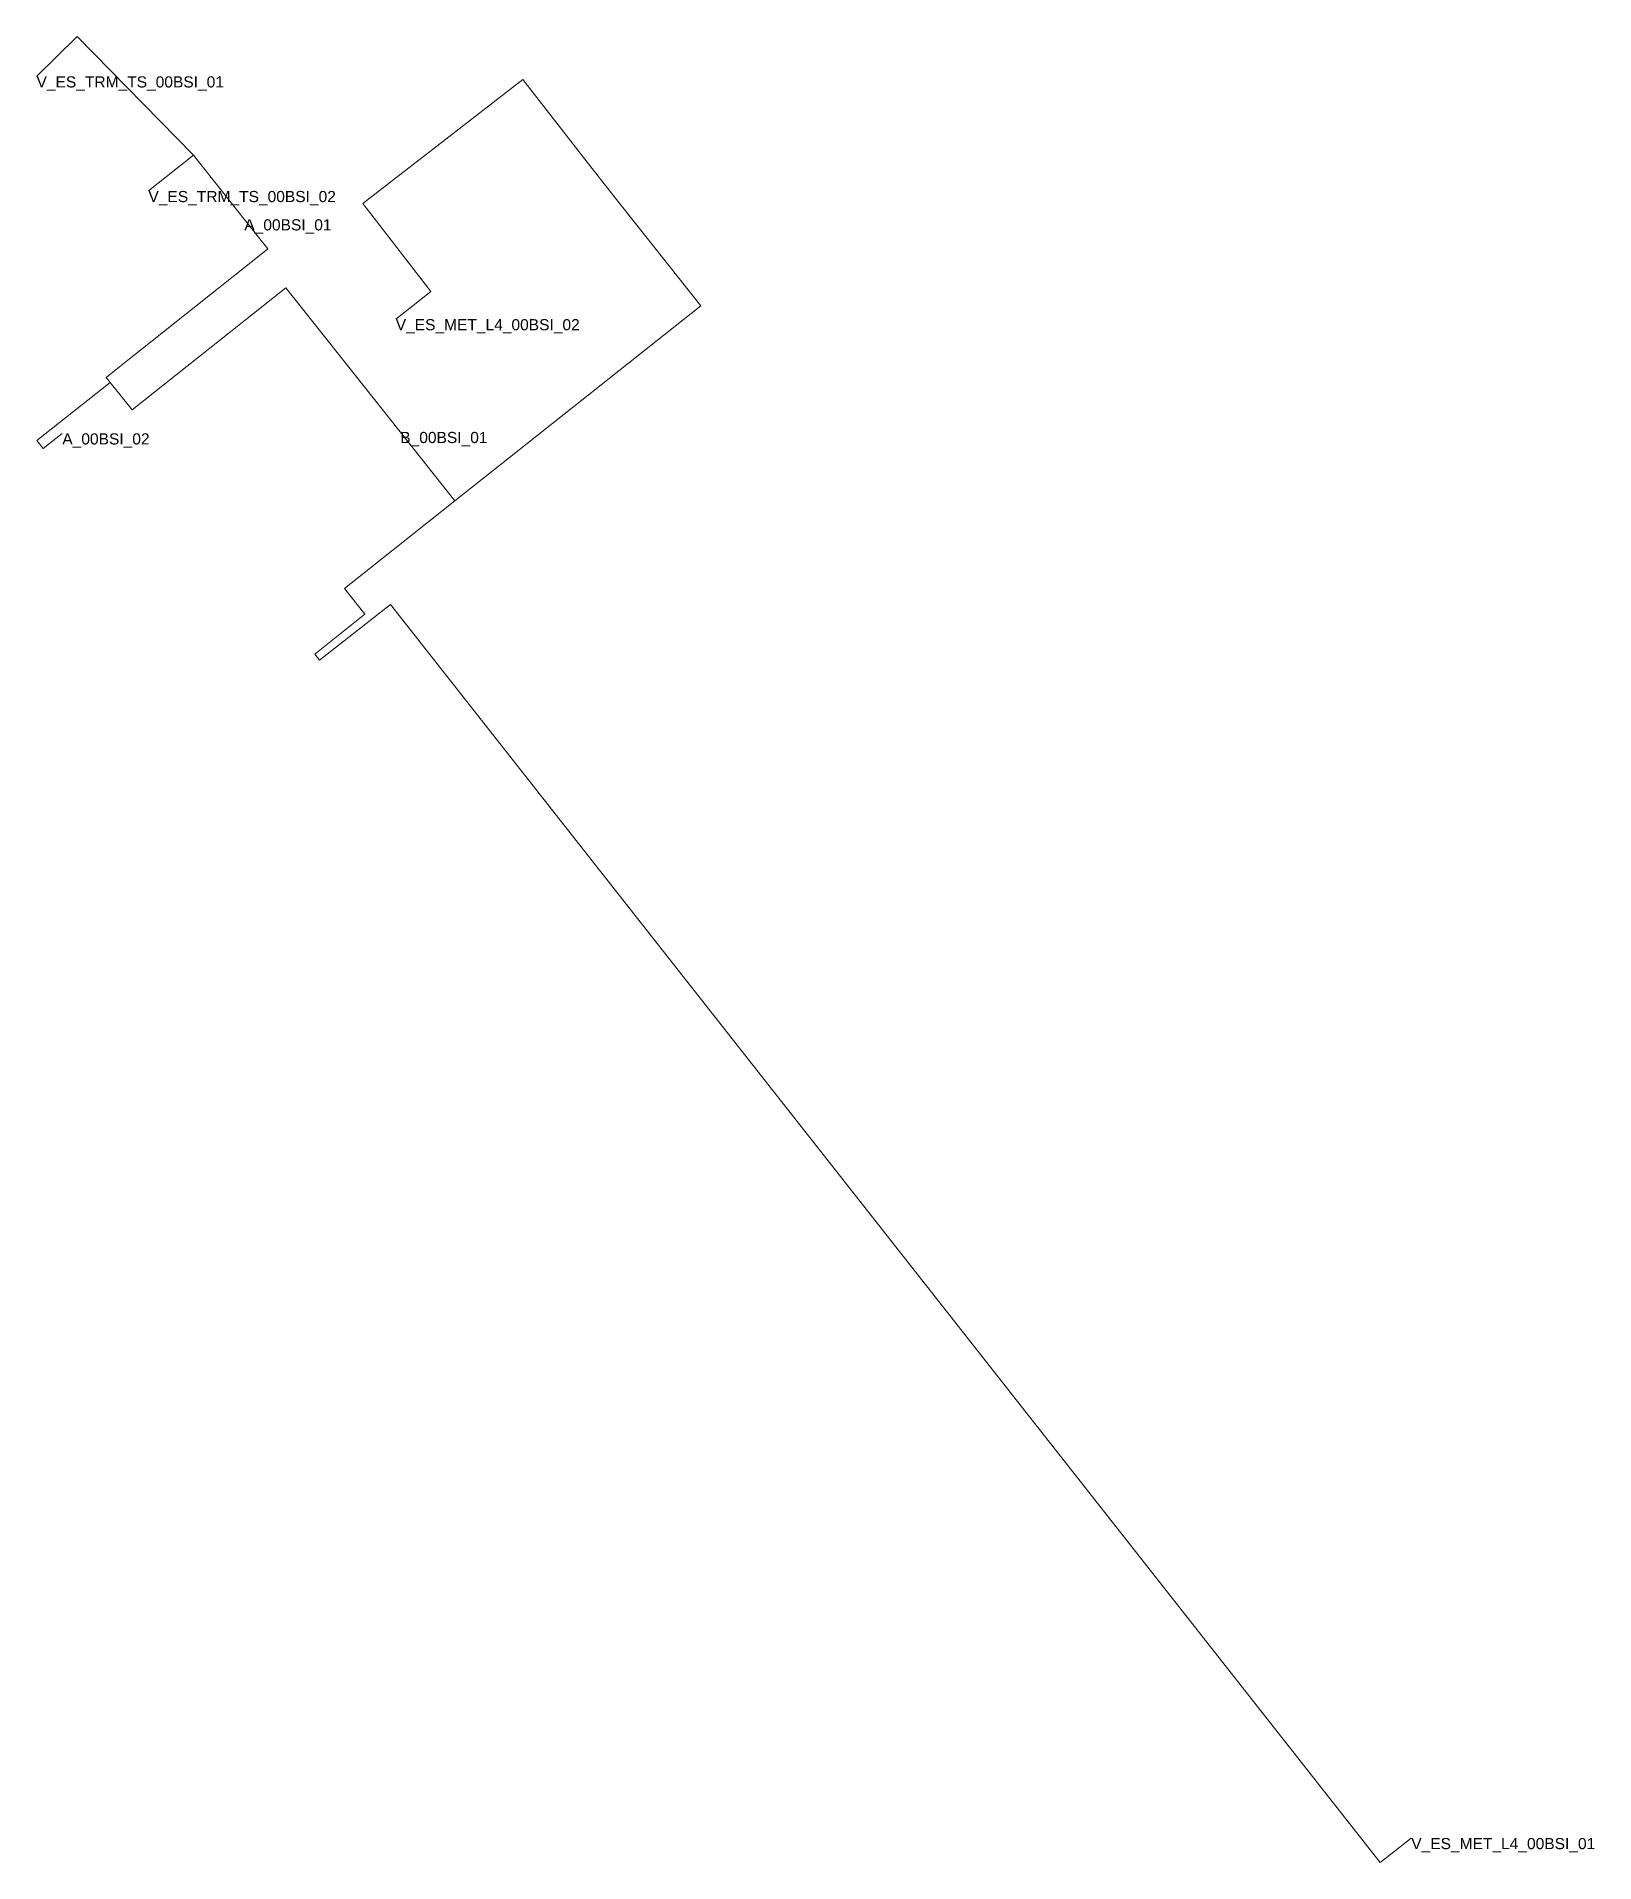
# Model space of a CAD drawing. Header units: metres. Extents: x 433963.4 to 434033.4, y 4585636.8 to 4585718.9.
import ezdxf
from ezdxf.enums import TextEntityAlignment as Align

# ---------------------------------------------------------------- set-up
doc = ezdxf.new("R2010")
doc.units = ezdxf.units.M
doc.header["$MEASUREMENT"] = 0
for name, color, linetype, lineweight, true_color in [('01_A_AccesTren_t', 40, 'Continuous', 0, 0xffd600), ('01_C_AccesExt_t', 251, 'Continuous', 0, 0x646464), ('01_I_Ascensor_l', 251, 'Continuous', 0, 0x646464), ('01_I_BarreraTarifaria_t', 251, 'Continuous', 0, 0x646464), ('01_I_Horitzontal_l', 251, 'Continuous', 0, 0x646464), ('01_I_HoritzontalD_l', 251, 'Continuous', 0, 0x646464), ('01_I_Rampa_l', 251, 'Continuous', 0, 0x646464), ('01_I_RampaD_l', 251, 'Continuous', 0, 0x646464)]:
    doc.layers.add(name, color=color, linetype=linetype, lineweight=lineweight, true_color=true_color)
doc.styles.add('Style-Arial', font='arial.ttf')

msp = doc.modelspace()

# ---------------------------------------------------------------- linework, layer by layer
at = {"layer": '01_I_Ascensor_l'}
for p, q in [((433987.99936, 4585713.342095, -20), (433989.368209, 4585711.609822, -10)), ((433963.377828, 4585700.708339, -10), (433963.663644, 4585700.347867)), ((433975.862003, 4585691.105612, -10), (433976.078548, 4585690.830358, -20))]:
    msp.add_line(p, q, dxfattribs=at)
at = {"layer": '01_I_Horitzontal_l'}
msp.add_line((433964.517091, 4585701.025436), (433963.663644, 4585700.347867), dxfattribs=at)
at = {"layer": '01_I_Horitzontal_l', "flags": 128}
for points, elevation in [([(433987.99936, 4585713.342095), (433985.212638, 4585716.932216), (433978.021845, 4585711.350582), (433981.087712, 4585707.400841), (433980.288981, 4585706.774444)], -20), ([(433979.70566, 4585701.08887), (433982.163273, 4585697.989328), (433993.217949, 4585706.75453), (433989.368209, 4585711.609822)], -10), ([(433973.209734, 4585708.877831), (433973.755416, 4585709.311146), (433972.696433, 4585710.644745)], -10), ([(433966.667208, 4585703.316473), (433967.649514, 4585702.077588), (433974.570563, 4585707.565256), (433979.70566, 4585701.08887)], -10), ([(433963.377828, 4585700.708339), (433966.667208, 4585703.316473), (433966.488595, 4585703.541739), (433967.539691, 4585704.375366)], -10), ([(433982.163273, 4585697.989328), (433977.200979, 4585694.054748), (433978.119859, 4585692.895856), (433975.862003, 4585691.105612)], -10), ([(433976.078548, 4585690.830358), (433979.268827, 4585693.340186), (434023.743802, 4585636.807377), (434024.357857, 4585637.288976)], -20)]:
    msp.add_lwpolyline(points, dxfattribs=dict(at, elevation=elevation))
at = {"layer": '01_I_HoritzontalD_l'}
for p, q in [((433970.41065, 4585713.523277, -10), (433968.387355, 4585711.91662, -10)), ((433972.696433, 4585710.644745, -10), (433970.41065, 4585713.523277, -10))]:
    msp.add_line(p, q, dxfattribs=at)
at = {"layer": '01_I_HoritzontalD_l', "elevation": -10, "flags": 128}
msp.add_lwpolyline([(433970.41065, 4585713.523277), (433965.182945, 4585718.856659), (433963.357429, 4585717.067315)], dxfattribs=at)
at = {"layer": '01_I_Rampa_l'}
msp.add_line((433967.539691, 4585704.375366, -10), (433973.209734, 4585708.877831, -10), dxfattribs=at)
at = {"layer": '01_I_RampaD_l'}
for p, q in [((433980.288981, 4585706.774444, -20), (433979.502099, 4585706.157341, -20)), ((434024.357857, 4585637.288976, -20), (434025.144718, 4585637.906106, -20))]:
    msp.add_line(p, q, dxfattribs=at)

# ---------------------------------------------------------------- texts
at = {"layer": '01_A_AccesTren_t', "style": 'Style-Arial'}
for s, p in [('V_ES_TRM_TS_00BSI_01', (433963.357429, 4585717.067315, -10)), ('V_ES_TRM_TS_00BSI_02', (433968.387355, 4585711.91662, -10)), ('V_ES_MET_L4_00BSI_02', (433979.502099, 4585706.157341, -20)), ('V_ES_MET_L4_00BSI_01', (434025.144718, 4585637.906106, -20))]:
    msp.add_text(s, height=0.5, dxfattribs=at).set_placement(p, align=Align.TOP_LEFT)
at = {"layer": '01_C_AccesExt_t', "style": 'Style-Arial'}
for s, p in [('A_00BSI_01', (433972.696433, 4585710.644745, -10)), ('A_00BSI_02', (433964.517091, 4585701.025436))]:
    msp.add_text(s, height=0.5, dxfattribs=at).set_placement(p, align=Align.TOP_LEFT)
at = {"layer": '01_I_BarreraTarifaria_t', "style": 'Style-Arial'}
msp.add_text('B_00BSI_01', height=0.5, dxfattribs=at).set_placement((433979.70566, 4585701.08887, -10), align=Align.TOP_LEFT)

doc.saveas('drawing.dxf')
